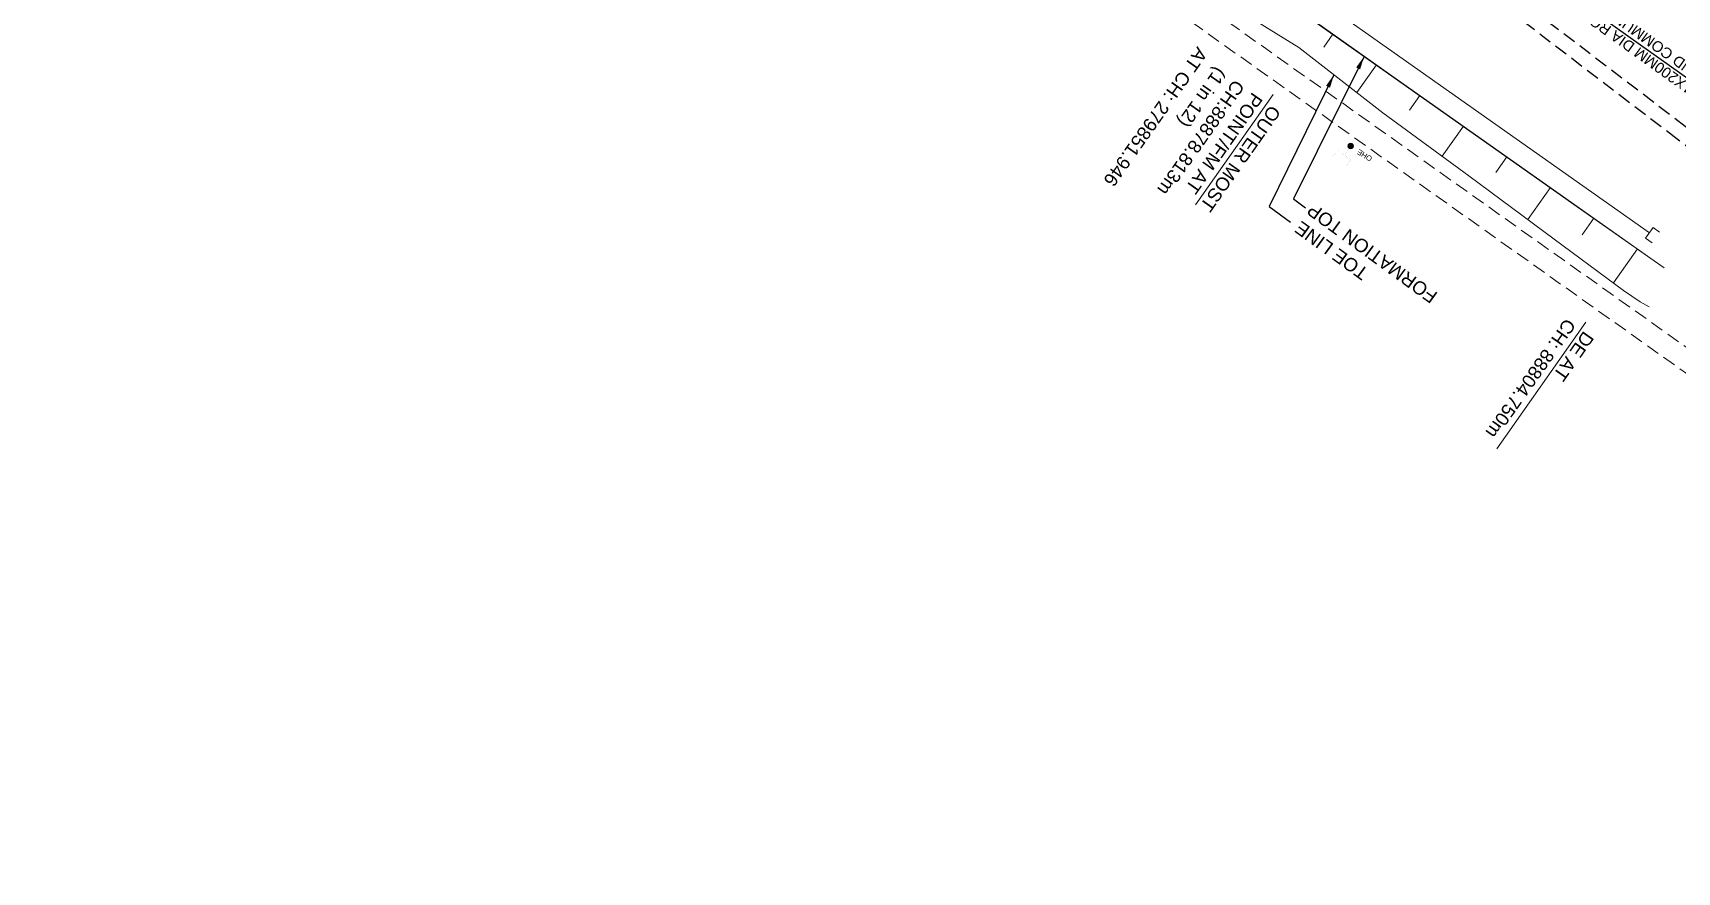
# Model space of a CAD drawing. Header units: metres. Extents: x 644418 to 1306172, y 3366650 to 6747308.
# Drawn here: x 660796.3 to 661105.4, y 3367730.8 to 3367888.6 of the extents above; entities that cross this region are included whole.
import ezdxf
from ezdxf.enums import TextEntityAlignment as Align

# ---------------------------------------------------------------- set-up
doc = ezdxf.new("R2010")
doc.units = ezdxf.units.M
doc.header["$MEASUREMENT"] = 0
doc.linetypes.add('DASHED', pattern=[0.75, 0.5, -0.25])
for name, color, linetype, lineweight in [("NEW SHAMBHU CROSSING STN. SRJ's", 10, 'Continuous', 0), ('OHE MAST', 8, 'Continuous', 0), ('OHE MAST TEXT', 8, 'Continuous', 0), ('Proposed DFC Loop line', 1, 'Continuous', 0), ('PROPOSED DFCC TOE LINE', 239, 'Continuous', 0), ('PROPOSED DFCC TOE SLOPES', 239, 'Continuous', 0)]:
    doc.layers.add(name, color=color, linetype=linetype, lineweight=lineweight)
for name, color, linetype in [('PROPOSED DFCC FORMATION LINE', 187, 'Continuous'), ('PROPOSED FORMATION LINE - PLAN', 187, 'Continuous'), ('PROPOSED ROADS', 10, 'DASHED'), ('Signalling cable pipes', 234, 'Continuous'), ('SUB_ROAD_EDGE', 34, 'Continuous')]:
    doc.layers.add(name, color=color, linetype=linetype)
doc.styles.get("Standard").update_dxf_attribs({"font": 'arial.ttf'})
doc.styles.add('Style-Arial', font='arial.ttf')
doc.dimstyles.new('ISO-25', dxfattribs={"dimtxt": 2.5, "dimasz": 2.5, "dimexe": 1.25, "dimexo": 0.625, "dimtad": 1, "dimtxsty": 'Standard', "dimcen": 2.5, "dimadec": 0, "dimazin": 0, "dimtfac": 1, "dimtmove": 0, "dimatfit": 3, "dimfxl": 1, "dimarcsym": 0})
doc.dimstyles.get("Standard").update_dxf_attribs({"dimtxt": 2.5, "dimasz": 2.5, "dimexe": 0.18, "dimexo": 0.0625, "dimgap": 0.09, "dimtad": 0, "dimtih": 1, "dimtoh": 1, "dimdec": 3, "dimzin": 0, "dimdsep": 46, "dimtxsty": 'Standard', "dimcen": 0.09, "dimclrd": 1, "dimclre": 1, "dimclrt": 1, "dimadec": 0, "dimazin": 0, "dimtfac": 1, "dimtdec": 3, "dimtofl": 0, "dimtmove": 0, "dimatfit": 3, "dimfxl": 1, "dimtolj": 1, "dimtzin": 0, "dimarcsym": 0})

# ---------------------------------------------------------------- blocks, each defined once
blk = doc.blocks.new('OHE MAST')
h = blk.add_hatch(color=256)
edge = h.paths.add_edge_path()
edge.add_arc((0, 0), 0.514, 0, 360)
at = {"const_width": 0.01, "flags": 128}
for points in [[(1.5, 3.5), (1.5, 2), (-1.5, 2), (-1.5, 3.5)], [(0, 2), (0, 0)]]:
    blk.add_lwpolyline(points, dxfattribs=at)
blk.add_circle((0, 0), 0.514)

msp = doc.modelspace()

# ---------------------------------------------------------------- linework, layer by layer
at = {"layer": "NEW SHAMBHU CROSSING STN. SRJ's", "color": 10, "linetype": 'Continuous', "lineweight": 13, "flags": 128}
for points in [[(661029.4555, 3367876.9585), (661014.8496, 3367856.239)], [(661088.2309, 3367834.1876), (661071.4619, 3367810.3994)]]:
    msp.add_lwpolyline(points, dxfattribs=at)
at = {"layer": 'Proposed DFC Loop line', "flags": 128}
msp.add_lwpolyline([(661100.1515, 3367850.9693), (660555.35, 3368235.0177, -0.02131078), (660517.8954, 3368263.8855), (660269.1261, 3368473.1062, 0.02134199), (660231.6148, 3368502.0139)], format="xyb", dxfattribs=at)
at = {"layer": 'Proposed DFC Loop line'}
msp.add_lwpolyline([(661102.0617, 3367851.1065), (661100.8502, 3367851.9605), (661099.4527, 3367849.978), (661100.6642, 3367849.124)], dxfattribs=at)
at = {"layer": 'PROPOSED DFCC FORMATION LINE', "lineweight": 0, "flags": 128}
for points in [[(661102.912, 3367844.3739), (661099.7973, 3367846.5697), (661086.5655, 3367855.8972), (661070.2189, 3367867.4205), (661053.8722, 3367878.9438), (661037.5255, 3367890.4671), (661021.1789, 3367901.9904), (661004.8322, 3367913.5137), (660988.4855, 3367925.037), (660972.1389, 3367936.5603), (660955.7922, 3367948.0836), (660939.4455, 3367959.6069), (660923.0989, 3367971.1302), (660906.7522, 3367982.6535), (660890.4055, 3367994.1768), (660874.0589, 3368005.7001), (660857.7122, 3368017.2234), (660841.3655, 3368028.7467), (660825.0189, 3368040.27), (660808.6722, 3368051.7933), (660792.3255, 3368063.3166)], [(661102.9408, 3367844.4148), (661102.9408, 3367844.4148), (661099.8261, 3367846.6105), (661086.5944, 3367855.938), (661070.2477, 3367867.4613), (661053.901, 3367878.9846), (661037.5544, 3367890.5079), (661021.2077, 3367902.0312), (661004.861, 3367913.5545), (660988.5144, 3367925.0778), (660972.1677, 3367936.6011), (660955.821, 3367948.1244), (660939.4744, 3367959.6478), (660923.1277, 3367971.1711), (660906.781, 3367982.6944), (660890.4344, 3367994.2177), (660874.0877, 3368005.741), (660857.741, 3368017.2643), (660841.3944, 3368028.7876), (660825.0477, 3368040.3109), (660808.701, 3368051.8342), (660792.3544, 3368063.3575)]]:
    msp.add_lwpolyline(points, dxfattribs=at)
at = {"layer": 'PROPOSED DFCC TOE LINE', "lineweight": 0}
msp.add_lwpolyline([(661100.1137, 3367837.0898), (661098.4502, 3367838.0451), (661095.286, 3367840.1701), (661082.2552, 3367849.7826), (661066.2022, 3367861.7225), (661050.0552, 3367873.529), (661034.2635, 3367885.8396), (661017.2484, 3367896.4147), (661001.8883, 3367909.3376), (660984.9634, 3367920.0405), (660968.8948, 3367931.9584), (660959.5548, 3367939.1425), (660948.9985, 3367947.0379), (660936.7475, 3367955.7795), (660919.9841, 3367966.7117), (660903.0853, 3367977.4516), (660887.365, 3367989.8636), (660871.0689, 3368001.4586), (660854.9958, 3368013.37), (660838.7072, 3368024.9757), (660822.1085, 3368036.1414), (660805.3755, 3368047.1167), (660796.3612, 3368053.671), (660784.7642, 3368062.2809)], dxfattribs=at)
at = {"layer": 'PROPOSED DFCC TOE SLOPES', "linetype": 'Continuous', "lineweight": 0, "flags": 128}
for points in [[(661040.6787, 3367888.3055), (661038.9802, 3367885.8961)], [(661048.852, 3367882.5438), (661045.1776, 3367877.3314)], [(661057.0253, 3367876.7822), (661055.0833, 3367874.0273)], [(661065.1987, 3367871.0205), (661061.2149, 3367865.3692)], [(661073.372, 3367865.2589), (661071.3212, 3367862.3497)], [(661081.5453, 3367859.4972), (661077.2969, 3367853.4705)], [(661089.7187, 3367853.7356), (661087.5254, 3367850.6242)], [(661097.8918, 3367847.9741), (661093.3808, 3367841.5756)]]:
    msp.add_lwpolyline(points, dxfattribs=at)
at = {"layer": 'PROPOSED ROADS', "color": 1, "linetype": 'DASHED', "lineweight": 0, "ltscale": 5, "flags": 128}
msp.add_lwpolyline([(661233.5122, 3367730.8433, 0.26577536), (661230.955, 3367736.6188), (660838.2471, 3368015.4714), (660750.0807, 3368077.0803), (660080.8725, 3368549.197, -0.41410989), (660079.909, 3368554.7701), (660092.3059, 3368572.356, 0.41421356), (660091.8235, 3368575.143), (660087.6934, 3368578.0545), (660089.4219, 3368580.5065), (660094.3693, 3368577.0188, -0.41421356), (660095.334, 3368571.4448), (660084.0891, 3368555.4931, 0.41410989), (660084.8117, 3368551.3132), (660752.3792, 3368080.3539), (660840.5506, 3368018.7415), (661230.3879, 3367741.9273), (661232.6055, 3367740.3492, 0.35054613), (661238.2967, 3367741.1615)], format="xyb", dxfattribs=at)
at = {"layer": 'SUB_ROAD_EDGE', "color": 88, "linetype": 'DASHED', "ltscale": 5}
for points in [[(660882.853, 3367987.903), (660930.416, 3367986.554), (660946.963, 3367985.197), (660964.515, 3367976.156), (660998.12, 3367951.985), (661032.871, 3367926.616), (661072.15, 3367897.555), (661106.899, 3367871.022), (661146.308, 3367840.312), (661221.182, 3367784.041), (661244.851, 3367762.223), (661249.2045, 3367757.1946)], [(661243.525, 3367751.028), (661241.569, 3367758.912), (661219.304, 3367781.004), (661144.411, 3367838.368), (661105.35, 3367868.603), (661070.369, 3367895.351), (661033.016, 3367922.872), (660994.038, 3367951.215), (660962.745, 3367974.117), (660945.983, 3367981.964), (660930.036, 3367983.474), (660882.683, 3367984.904)]]:
    msp.add_lwpolyline(points, dxfattribs=at)

# ---------------------------------------------------------------- block references
at = {"layer": 'OHE MAST', "color": 2, "rotation": 143.3908318566117}
msp.add_blockref('OHE MAST', (661044.014, 3367867.293), dxfattribs=at)

# ---------------------------------------------------------------- texts
at = {"layer": "NEW SHAMBHU CROSSING STN. SRJ's", "color": 7, "linetype": 'Continuous', "lineweight": 13, "insert": (661016.2054, 3367885.3966), "char_height": 2.5, "width": 30.725887, "attachment_point": 4, "rotation": 234.818733, "line_spacing_factor": 0.648, "style": 'Style-Arial'}
msp.add_mtext('AT CH: 279851.946', dxfattribs=at)
at = {"layer": "NEW SHAMBHU CROSSING STN. SRJ's", "color": 10, "linetype": 'Continuous', "lineweight": 13, "char_height": 2.5, "attachment_point": 4, "rotation": 234.818733, "line_spacing_factor": 0.648, "style": 'Style-Arial'}
for s, insert, width in [('\\pxsm1;OUTER MOST POINT/FM AT CH:88878.813m (1 in 12)', (661024.5797, 3367878.2572), 25.421473), ('\\pxsm1;DE AT \\PCH: 88804.750m ', (661087.1445, 3367833.1847), 26.203377)]:
    msp.add_mtext(s, dxfattribs=dict(at, insert=insert, width=width))
at = {"layer": 'OHE MAST TEXT'}
msp.add_text('OHE', height=1, rotation=149, dxfattribs=at).set_placement((661046.6251, 3367865.5393), align=Align.MIDDLE_CENTER)
at = {"layer": 'PROPOSED DFCC TOE LINE', "lineweight": 0}
msp.add_text('TOE LINE', height=2.5, rotation=143.938582, dxfattribs=at).set_placement((661034.7213, 3367853.3364), align=Align.RIGHT)
at = {"layer": 'PROPOSED FORMATION LINE - PLAN', "lineweight": 0}
msp.add_text('FORMATION TOP', height=2.5, rotation=143.938582, dxfattribs=at).set_placement((661037.0208, 3367856.7062), align=Align.RIGHT)
at = {"layer": 'Signalling cable pipes', "linetype": 'Continuous', "lineweight": 13, "style": 'Style-Arial'}
for s, p in [('1X200MM DIA RCC PIPE FOR SIGNALING ', (661108.5785, 3367878.5697)), ('AND COMMUNICATION CABLES', (661110.2389, 3367881.1062))]:
    msp.add_text(s, height=2, rotation=144.40551, dxfattribs=at).set_placement(p)

# ---------------------------------------------------------------- leaders
at = {"layer": 'PROPOSED DFCC TOE LINE', "lineweight": 0}
msp.add_leader([(661040.859, 3367880.698), (661028.7033, 3367855.9017), (661032.687, 3367852.9882)], dimstyle='ISO-25', override={"dimtxt": 3, "dimasz": 2.5, "dimgap": 0.625, "dimtad": 0, "dimdec": 3, "dimzin": 2, "dimtdec": 3}, dxfattribs=at)
at = {"layer": 'PROPOSED FORMATION LINE - PLAN', "lineweight": 0}
msp.add_leader([(661046.5229, 3367884.1245), (661033.2701, 3367857.379), (661035.547, 3367855.7002)], dimstyle='ISO-25', override={"dimtxt": 3, "dimasz": 2.5, "dimgap": 0.625, "dimtad": 0, "dimdec": 3, "dimzin": 2, "dimtdec": 3}, dxfattribs=at)
at = {"layer": 'Signalling cable pipes', "lineweight": 13}
msp.add_leader([(661064.435, 3367919.7326), (661062.6415, 3367911.7796), (661108.1794, 3367879.4369)], dimstyle='Standard', override={"dimasz": 3, "dimgap": 0.25, "dimclrd": 256}, dxfattribs=at)

doc.saveas('drawing.dxf')
